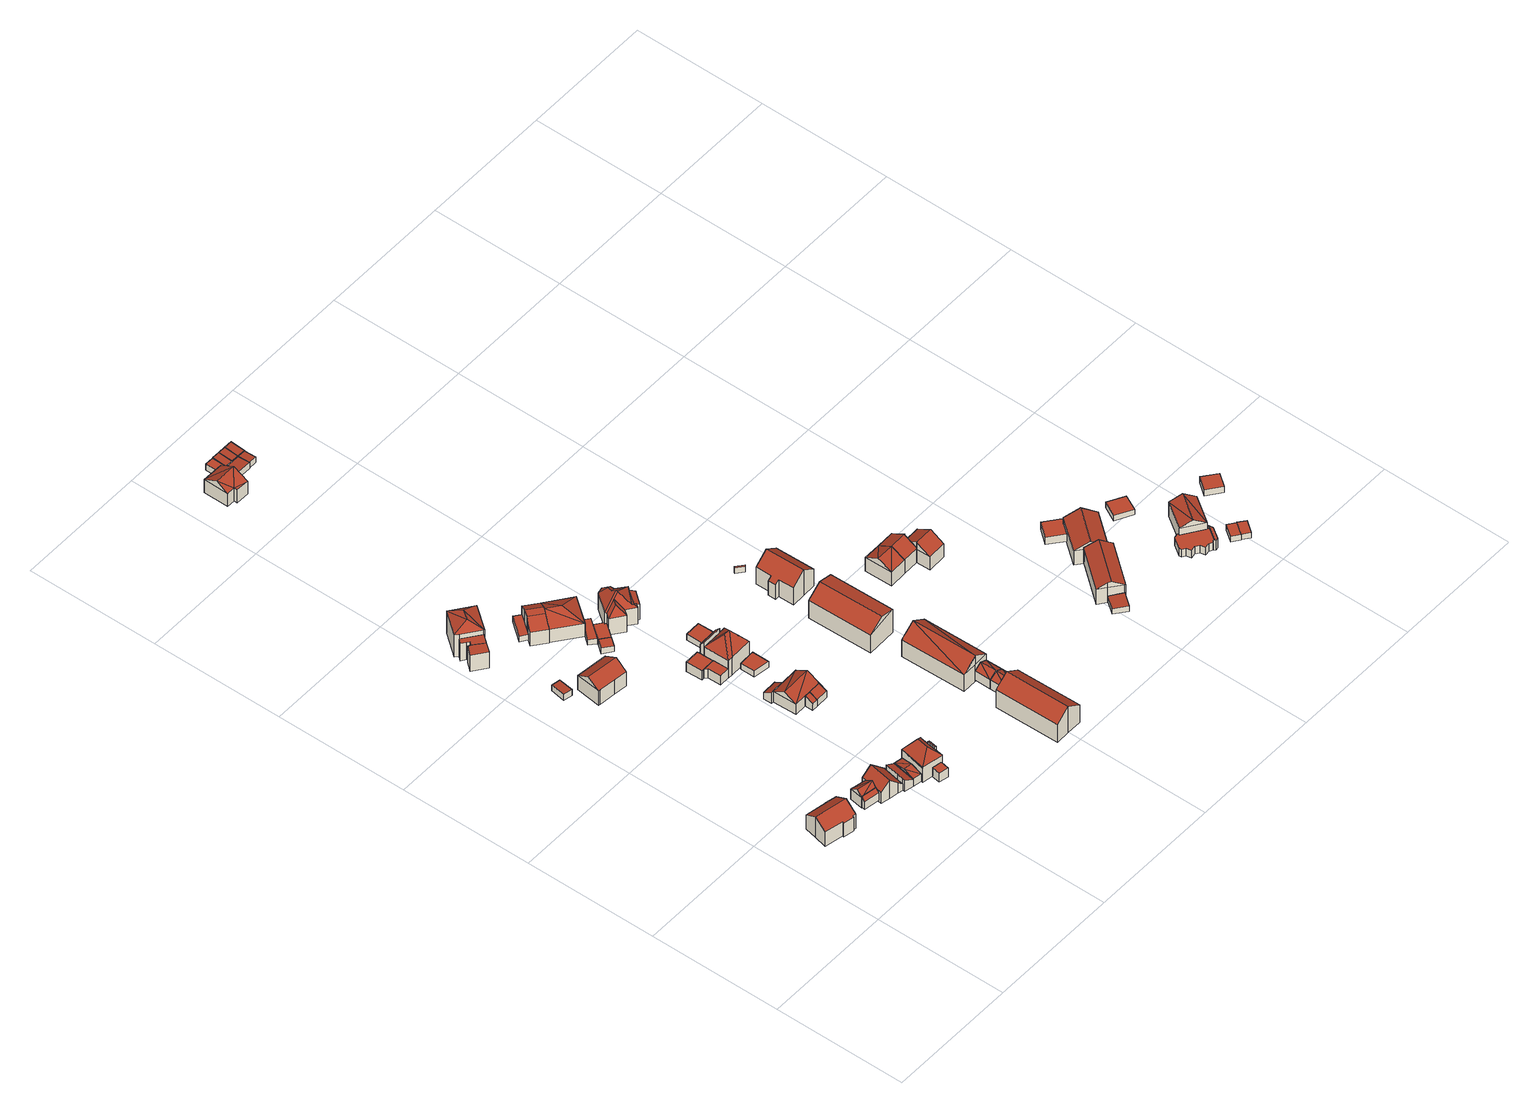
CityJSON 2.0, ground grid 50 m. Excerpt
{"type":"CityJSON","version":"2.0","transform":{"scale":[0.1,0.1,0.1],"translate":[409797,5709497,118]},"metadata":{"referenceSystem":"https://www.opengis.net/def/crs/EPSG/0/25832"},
"CityObjects":{
"building1":{"type":"Building","attributes":{"Gemeindeschluessel":"05978036","Geometrietyp2DReferenz":"3000","function":"31001_1000","roofType":"3100","measuredHeight":9.45},"geometry":[{"type":"MultiSurface","lod":"2","boundaries":[[[0,1,2,3]],[[1,4,5,2]],[[4,6,7,5]],[[6,8,9,7]],[[8,10,11,9]],[[10,12,13,11]],[[12,14,15,13]],[[14,16,17,15]],[[16,18,19,17]],[[18,20,21,19]],[[20,22,23,21]],[[22,0,3,23]],[[18,16,14,12,10,8]],[[8,6,4,1,0,22,20,18]],[[3,2,5,7,9,11,13,15,17,19,21,23]]],"semantics":{"surfaces":[{"type":"WallSurface"},{"type":"RoofSurface"},{"type":"GroundSurface"}],"values":[0,0,0,0,0,0,0,0,0,0,0,0,1,1,2]}}]},
"building2":{"type":"Building","attributes":{"Gemeindeschluessel":"05978036","Geometrietyp2DReferenz":"3000","function":"51009_1610","roofType":"2100","measuredHeight":4.77},"geometry":[{"type":"MultiSurface","lod":"2","boundaries":[[[24,25,26,27]],[[25,28,29,26]],[[28,30,31,29]],[[30,24,27,31]],[[30,28,25,24]],[[27,26,29,31]]],"semantics":{"surfaces":[{"type":"WallSurface"},{"type":"RoofSurface"},{"type":"GroundSurface"}],"values":[0,0,0,0,1,2]}}]},
"building3":{"type":"Building","attributes":{"Gemeindeschluessel":"05978036","Geometrietyp2DReferenz":"3000","function":"31001_1000"},"children":["building3-1","building3-2"]},
"building3-1":{"type":"BuildingPart","attributes":{"roofType":"3100","measuredHeight":8.08},"parents":["building3"],"geometry":[{"type":"MultiSurface","lod":"2","boundaries":[[[32,33,34,35]],[[33,36,37,34]],[[36,38,39,37]],[[38,40,41,39]],[[40,42,43,41]],[[42,44,45,43]],[[44,46,45]],[[47,48,49]],[[47,50,51,48]],[[50,52,53,51]],[[52,54,55,53]],[[54,56,57,55]],[[56,32,35,57]],[[52,50,47,58,59,44,42,40,38]],[[38,36,33,32,56,54,52]],[[35,34,37,39,41,43,45,48,51,53,55,57]],[[47,49,58]],[[59,46,44]],[[49,48,45,46]],[[49,46,59,58]]],"semantics":{"surfaces":[{"type":"WallSurface"},{"type":"RoofSurface"},{"type":"GroundSurface"},{"type":"ClosureSurface"}],"values":[0,0,0,0,0,0,0,0,0,0,0,0,0,1,1,2,0,0,3,3]}}]},
"building3-2":{"type":"BuildingPart","attributes":{"roofType":"3100","measuredHeight":7.06},"parents":["building3"],"geometry":[{"type":"MultiSurface","lod":"2","boundaries":[[[46,60,61,45]],[[60,62,63,61]],[[62,49,48,63]],[[62,60,64]],[[60,65,64]],[[65,60,46,59]],[[62,65,58,49]],[[65,62,64]],[[45,61,63,48]],[[45,48,49,46]],[[65,59,58]],[[58,59,46,49]]],"semantics":{"surfaces":[{"type":"WallSurface"},{"type":"RoofSurface"},{"type":"GroundSurface"},{"type":"ClosureSurface"}],"values":[0,0,0,0,1,1,1,1,2,3,0,3]}}]},
"building4":{"type":"Building","attributes":{"Gemeindeschluessel":"05978036","Geometrietyp2DReferenz":"3000","function":"31001_2460","roofType":"2100","measuredHeight":2.76},"geometry":[{"type":"MultiSurface","lod":"2","boundaries":[[[66,67,68,69]],[[67,70,71,68]],[[70,72,73,71]],[[72,66,69,73]],[[72,70,67,66]],[[69,68,71,73]]],"semantics":{"surfaces":[{"type":"WallSurface"},{"type":"RoofSurface"},{"type":"GroundSurface"}],"values":[0,0,0,0,1,2]}}]},
"building5":{"type":"Building","attributes":{"Gemeindeschluessel":"05978036","Geometrietyp2DReferenz":"3000","function":"31001_2460","roofType":"2100","measuredHeight":4.83},"geometry":[{"type":"MultiSurface","lod":"2","boundaries":[[[74,75,76,77]],[[75,78,79,76]],[[78,80,81,79]],[[80,82,83,81]],[[82,84,85,83]],[[84,74,77,85]],[[84,82,80,78,75,74]],[[77,76,79,81,83,85]]],"semantics":{"surfaces":[{"type":"WallSurface"},{"type":"RoofSurface"},{"type":"GroundSurface"}],"values":[0,0,0,0,0,0,1,2]}}]},
"building6":{"type":"Building","attributes":{"Gemeindeschluessel":"05978036","Geometrietyp2DReferenz":"3000","function":"31001_2460","roofType":"3100","measuredHeight":4.26},"geometry":[{"type":"MultiSurface","lod":"2","boundaries":[[[86,87,88,89]],[[87,90,91,88]],[[90,92,93,91]],[[92,86,89,93]],[[90,87,94]],[[86,92,95]],[[86,94,87]],[[94,86,95]],[[95,90,94]],[[90,95,92]],[[89,88,91,93]]],"semantics":{"surfaces":[{"type":"WallSurface"},{"type":"RoofSurface"},{"type":"GroundSurface"}],"values":[0,0,0,0,0,0,1,1,1,1,2]}}]},
"building7":{"type":"Building","attributes":{"Gemeindeschluessel":"05978036","Geometrietyp2DReferenz":"3000","function":"31001_1000","roofType":"3100","measuredHeight":9.19},"geometry":[{"type":"MultiSurface","lod":"2","boundaries":[[[96,97,98,99]],[[97,100,101,98]],[[100,102,103,101]],[[102,104,105,103]],[[104,106,107,105]],[[106,96,99,107]],[[96,106,108,109]],[[104,102,100,97,109,108]],[[108,106,104]],[[96,109,97]],[[99,98,101,103,105,107]]],"semantics":{"surfaces":[{"type":"WallSurface"},{"type":"RoofSurface"},{"type":"GroundSurface"}],"values":[0,0,0,0,0,0,1,1,0,0,2]}}]},
"building8":{"type":"Building","attributes":{"Gemeindeschluessel":"05978036","Geometrietyp2DReferenz":"3000","function":"31001_1000"},"children":["building8-1","building8-2","building8-3"]},
"building8-1":{"type":"BuildingPart","attributes":{"roofType":"2100","measuredHeight":7.55},"parents":["building8"],"geometry":[{"type":"MultiSurface","lod":"2","boundaries":[[[110,111,112,113]],[[111,114,115,112]],[[114,116,117,115]],[[116,118,119,117]],[[116,114,111,110,118]],[[113,112,115,117,119]],[[110,113,119,118]]],"semantics":{"surfaces":[{"type":"WallSurface"},{"type":"RoofSurface"},{"type":"GroundSurface"},{"type":"ClosureSurface"}],"values":[0,0,0,0,1,2,3]}}]},
"building8-2":{"type":"BuildingPart","attributes":{"roofType":"2100","measuredHeight":7.87},"parents":["building8"],"geometry":[{"type":"MultiSurface","lod":"2","boundaries":[[[120,119,118]],[[120,121,122,119]],[[121,123,124,122]],[[123,125,126,124]],[[125,127,128,126]],[[129,130,131,132]],[[130,133,110,113,131]],[[130,129,127,125,123,121,120,133]],[[113,119,122,124,126,128,132,131]],[[118,110,133,120]],[[118,119,113,110]],[[132,128,127,129]]],"semantics":{"surfaces":[{"type":"WallSurface"},{"type":"RoofSurface"},{"type":"GroundSurface"},{"type":"ClosureSurface"}],"values":[0,0,0,0,0,0,0,1,2,0,3,3]}}]},
"building8-3":{"type":"BuildingPart","attributes":{"roofType":"3200","measuredHeight":12.64},"parents":["building8"],"geometry":[{"type":"MultiSurface","lod":"2","boundaries":[[[134,135,136,137]],[[135,138,139,136]],[[138,140,129,132,139]],[[141,142,143,128,127]],[[142,134,137,143]],[[135,134,144]],[[142,141,140,138,145]],[[134,145,144]],[[145,134,142]],[[144,138,135]],[[138,144,145]],[[137,136,139,132,128,143]],[[127,129,140,141]],[[127,128,132,129]]],"semantics":{"surfaces":[{"type":"WallSurface"},{"type":"RoofSurface"},{"type":"GroundSurface"},{"type":"ClosureSurface"}],"values":[0,0,0,0,0,1,1,1,1,1,1,2,0,3]}}]},
"building9":{"type":"Building","attributes":{"Gemeindeschluessel":"05978036","Geometrietyp2DReferenz":"3000","function":"31001_1000"},"children":["building9-1","building9-2","building9-3"]},
"building9-1":{"type":"BuildingPart","attributes":{"roofType":"5000","measuredHeight":11.03},"parents":["building9"],"geometry":[{"type":"MultiSurface","lod":"2","boundaries":[[[146,147,148,149]],[[150,146,151]],[[152,153,154,155,156]],[[154,151,146,155]],[[147,150,151,154,153]],[[147,146,150]],[[152,157,158,147,153]],[[159,160,161,162,149,148,163,164]],[[162,161,165,166,160,159,152,156,155]],[[161,160,166,165]],[[149,162,155,146]],[[146,155,156]],[[159,164,157,152]],[[163,148,147,158]],[[164,163,158,157]]],"semantics":{"surfaces":[{"type":"WallSurface"},{"type":"RoofSurface"},{"type":"GroundSurface"},{"type":"ClosureSurface"}],"values":[0,1,1,1,1,0,0,2,0,3,0,3,0,0,3]}}]},
"building9-2":{"type":"BuildingPart","attributes":{"roofType":"1000","measuredHeight":7.86},"parents":["building9"],"geometry":[{"type":"MultiSurface","lod":"2","boundaries":[[[167,168,157,164,169]],[[170,171,172,163,158]],[[171,167,169,172]],[[171,170,168,167]],[[169,164,163,172]],[[158,157,168,170]],[[163,164,157,158]]],"semantics":{"surfaces":[{"type":"WallSurface"},{"type":"RoofSurface"},{"type":"GroundSurface"},{"type":"ClosureSurface"}],"values":[0,0,0,1,2,0,3]}}]},
"building9-3":{"type":"BuildingPart","attributes":{"roofType":"1000","measuredHeight":4.07},"parents":["building9"],"geometry":[{"type":"MultiSurface","lod":"2","boundaries":[[[173,165,161,174]],[[166,175,176,160]],[[175,173,174,176]],[[175,166,165,173]],[[174,161,160,176]],[[160,161,165,166]]],"semantics":{"surfaces":[{"type":"WallSurface"},{"type":"RoofSurface"},{"type":"GroundSurface"},{"type":"ClosureSurface"}],"values":[0,0,0,1,2,3]}}]},
"building10":{"type":"Building","attributes":{"Gemeindeschluessel":"05978036","Geometrietyp2DReferenz":"3000","function":"31001_2460","roofType":"1000","measuredHeight":2.46},"geometry":[{"type":"MultiSurface","lod":"2","boundaries":[[[177,178,179,180]],[[178,181,182,179]],[[181,183,184,182]],[[183,177,180,184]],[[183,181,178,177]],[[180,179,182,184]]],"semantics":{"surfaces":[{"type":"WallSurface"},{"type":"RoofSurface"},{"type":"GroundSurface"}],"values":[0,0,0,0,1,2]}}]},
"building11":{"type":"Building","attributes":{"Gemeindeschluessel":"05978036","Geometrietyp2DReferenz":"3000","function":"31001_2460","roofType":"2100","measuredHeight":4.76},"geometry":[{"type":"MultiSurface","lod":"2","boundaries":[[[185,186,187,188]],[[186,189,190,187]],[[189,191,192,190]],[[191,193,194,192]],[[193,195,196,194]],[[195,185,188,196]],[[195,193,191,189,186,185]],[[188,187,190,192,194,196]]],"semantics":{"surfaces":[{"type":"WallSurface"},{"type":"RoofSurface"},{"type":"GroundSurface"}],"values":[0,0,0,0,0,0,1,2]}}]},
"building12":{"type":"Building","attributes":{"Gemeindeschluessel":"05978036","Geometrietyp2DReferenz":"3000","function":"51009_1610","roofType":"2100","measuredHeight":4.64},"geometry":[{"type":"MultiSurface","lod":"2","boundaries":[[[197,198,199,200]],[[198,201,202,199]],[[201,203,204,202]],[[203,197,200,204]],[[203,201,198,197]],[[200,199,202,204]]],"semantics":{"surfaces":[{"type":"WallSurface"},{"type":"RoofSurface"},{"type":"GroundSurface"}],"values":[0,0,0,0,1,2]}}]},
"building13":{"type":"Building","attributes":{"Gemeindeschluessel":"05978036","Geometrietyp2DReferenz":"3000","function":"31001_1000","roofType":"9999","measuredHeight":8.56},"geometry":[{"type":"MultiSurface","lod":"2","boundaries":[[[205,206,207,208]],[[206,209,210,207]],[[209,211,212,210]],[[211,213,214,212]],[[213,215,216,214]],[[215,217,218,216]],[[217,219,220,218]],[[219,221,222,220]],[[221,223,224,222]],[[223,205,208,224]],[[211,209,206,205,223]],[[221,219,217,215,213]],[[223,221,213,211]],[[208,207,210,212,214,216,218,220,222,224]]],"semantics":{"surfaces":[{"type":"WallSurface"},{"type":"RoofSurface"},{"type":"GroundSurface"}],"values":[0,0,0,0,0,0,0,0,0,0,1,1,1,2]}}]},
"building14":{"type":"Building","attributes":{"Gemeindeschluessel":"05978036","Geometrietyp2DReferenz":"3000","function":"31001_9998","roofType":"1000","measuredHeight":2.5},"geometry":[{"type":"MultiSurface","lod":"2","boundaries":[[[225,226,227,228]],[[226,229,230,227]],[[229,231,232,230]],[[231,225,228,232]],[[231,229,226,225]],[[228,227,230,232]]],"semantics":{"surfaces":[{"type":"WallSurface"},{"type":"RoofSurface"},{"type":"GroundSurface"}],"values":[0,0,0,0,1,2]}}]},
"building15":{"type":"Building","attributes":{"Gemeindeschluessel":"05978036","Geometrietyp2DReferenz":"3000","function":"31001_1000"},"children":["building15-1","building15-2"]},
"building15-1":{"type":"BuildingPart","attributes":{"roofType":"2100","measuredHeight":4.62},"parents":["building15"],"geometry":[{"type":"MultiSurface","lod":"2","boundaries":[[[233,234,235,236]],[[234,203,204,235]],[[203,201,202,204]],[[201,203,234,233]],[[236,235,204,202]],[[236,202,201,233]]],"semantics":{"surfaces":[{"type":"WallSurface"},{"type":"RoofSurface"},{"type":"GroundSurface"},{"type":"ClosureSurface"}],"values":[0,0,0,1,2,3]}}]},
"building15-2":{"type":"BuildingPart","attributes":{"roofType":"3100","measuredHeight":7.28},"parents":["building15"],"geometry":[{"type":"MultiSurface","lod":"2","boundaries":[[[237,238,239,194]],[[238,233,236,239]],[[198,199,202,201]],[[198,240,241,199]],[[240,242,188,241]],[[242,243,196,188]],[[243,237,194,196]],[[244,245,238]],[[238,237,243,246,244]],[[245,240,198,201,233]],[[245,244,240]],[[242,246,243]],[[240,244,246,242]],[[238,245,233]],[[194,239,236,202,199,241,188,196]],[[201,202,236,233]]],"semantics":{"surfaces":[{"type":"WallSurface"},{"type":"RoofSurface"},{"type":"GroundSurface"},{"type":"ClosureSurface"}],"values":[0,0,0,0,0,0,0,1,1,1,1,0,0,0,2,3]}}]},
"building16":{"type":"Building","attributes":{"Gemeindeschluessel":"05978036","Geometrietyp2DReferenz":"3000","function":"31001_2460","roofType":"1000","measuredHeight":2.37},"geometry":[{"type":"MultiSurface","lod":"2","boundaries":[[[247,248,249,250]],[[248,251,252,249]],[[251,253,254,252]],[[253,255,256,254]],[[255,247,250,256]],[[255,253,251,248,247]],[[250,249,252,254,256]]],"semantics":{"surfaces":[{"type":"WallSurface"},{"type":"RoofSurface"},{"type":"GroundSurface"}],"values":[0,0,0,0,0,1,2]}}]},
"building17":{"type":"Building","attributes":{"Gemeindeschluessel":"05978036","Geometrietyp2DReferenz":"3000","function":"31001_1000","roofType":"5000","measuredHeight":9.38},"geometry":[{"type":"MultiSurface","lod":"2","boundaries":[[[215,209,257,258]],[[209,259,260,257]],[[259,261,262,260]],[[261,263,264,262]],[[263,215,258,264]],[[259,263,261]],[[263,259,265]],[[209,265,259]],[[265,209,266]],[[266,263,265]],[[263,266,215]],[[209,215,266]],[[258,257,260,262,264]]],"semantics":{"surfaces":[{"type":"WallSurface"},{"type":"RoofSurface"},{"type":"GroundSurface"}],"values":[0,0,0,0,0,1,1,1,1,1,1,0,2]}}]},
"building18":{"type":"Building","attributes":{"Gemeindeschluessel":"05978036","Geometrietyp2DReferenz":"3000","function":"31001_2460","roofType":"1000","measuredHeight":2.46},"geometry":[{"type":"MultiSurface","lod":"2","boundaries":[[[267,268,269,270]],[[268,271,272,269]],[[271,273,274,272]],[[273,275,276,274]],[[275,277,278,276]],[[277,279,280,278]],[[279,267,270,280]],[[279,277,275,273,271,268,267]],[[270,269,272,274,276,278,280]]],"semantics":{"surfaces":[{"type":"WallSurface"},{"type":"RoofSurface"},{"type":"GroundSurface"}],"values":[0,0,0,0,0,0,0,1,2]}}]},
"building19":{"type":"Building","attributes":{"Gemeindeschluessel":"05978036","Geometrietyp2DReferenz":"3000","function":"31001_1000"},"children":["building19-1","building19-2","building19-3","building19-4"]},
"building19-1":{"type":"BuildingPart","attributes":{"roofType":"1000","measuredHeight":4.12},"parents":["building19"],"geometry":[{"type":"MultiSurface","lod":"2","boundaries":[[[281,282,283,284]],[[282,285,286,283]],[[287,281,284,288]],[[287,289,285,282,281]],[[284,283,286,290,288]],[[290,286,285,289]],[[288,290,289,287]]],"semantics":{"surfaces":[{"type":"WallSurface"},{"type":"RoofSurface"},{"type":"GroundSurface"},{"type":"ClosureSurface"}],"values":[0,0,0,1,2,3,3]}}]},
"building19-2":{"type":"BuildingPart","attributes":{"roofType":"2100","measuredHeight":9.72},"parents":["building19"],"geometry":[{"type":"MultiSurface","lod":"2","boundaries":[[[291,292,293,294,295]],[[296,297,298,299,300]],[[297,291,295,298]],[[297,296,301,292,291]],[[295,294,302,303,299,298]],[[304,305,293,292,301]],[[304,306,303,302,305]],[[302,294,293,305]],[[296,300,306,304,301]],[[300,299,303,306]]],"semantics":{"surfaces":[{"type":"WallSurface"},{"type":"RoofSurface"},{"type":"GroundSurface"},{"type":"ClosureSurface"}],"values":[0,0,0,1,2,0,3,3,0,3]}}]},
"building19-3":{"type":"BuildingPart","attributes":{"roofType":"3200","measuredHeight":12.96},"parents":["building19"],"geometry":[{"type":"MultiSurface","lod":"2","boundaries":[[[307,308,309,310]],[[308,311,312,309]],[[311,313,314,312]],[[313,315,316,314]],[[315,317,318,316]],[[317,319,320,318]],[[319,321,287,288,320]],[[293,322,323,294]],[[322,307,310,323]],[[304,321,324]],[[315,313,311,308,307,322,325]],[[321,319,317,325,324]],[[317,315,325]],[[305,304,324,325]],[[322,293,305,325]],[[310,309,312,314,316,318,320,288,290,303,302,294,323]],[[306,289,287,321,304]],[[290,288,287,289]],[[290,289,306,303]],[[305,302,303,306,304]],[[302,305,293,294]]],"semantics":{"surfaces":[{"type":"WallSurface"},{"type":"RoofSurface"},{"type":"GroundSurface"},{"type":"ClosureSurface"}],"values":[0,0,0,0,0,0,0,0,0,1,1,1,1,1,1,2,0,3,3,3,3]}}]},
"building19-4":{"type":"BuildingPart","attributes":{"roofType":"1000","measuredHeight":4.13},"parents":["building19"],"geometry":[{"type":"MultiSurface","lod":"2","boundaries":[[[326,327,328,329]],[[327,330,331,328]],[[330,300,299,331]],[[326,329,286,285]],[[285,289,306,300,330,327,326]],[[329,328,331,299,303,290,286]],[[303,299,300,306]],[[290,303,306,289]],[[285,286,290,289]]],"semantics":{"surfaces":[{"type":"WallSurface"},{"type":"RoofSurface"},{"type":"GroundSurface"},{"type":"ClosureSurface"}],"values":[0,0,0,0,1,2,3,3,3]}}]},
"building20":{"type":"Building","attributes":{"Gemeindeschluessel":"05978036","Geometrietyp2DReferenz":"3000","function":"31001_2460","roofType":"1000","measuredHeight":2.62},"geometry":[{"type":"MultiSurface","lod":"2","boundaries":[[[332,333,334,335]],[[333,336,337,334]],[[336,338,339,337]],[[338,332,335,339]],[[338,336,333,332]],[[335,334,337,339]]],"semantics":{"surfaces":[{"type":"WallSurface"},{"type":"RoofSurface"},{"type":"GroundSurface"}],"values":[0,0,0,0,1,2]}}]},
"building21":{"type":"Building","attributes":{"Gemeindeschluessel":"05978036","Geometrietyp2DReferenz":"3000","function":"31001_1000"},"children":["building21-1","building21-2"]},
"building21-1":{"type":"BuildingPart","attributes":{"roofType":"5000","measuredHeight":11.4},"parents":["building21"],"geometry":[{"type":"MultiSurface","lod":"2","boundaries":[[[340,341,342,343]],[[341,344,345,342]],[[344,346,347,345]],[[346,348,349,347]],[[348,350,351,349]],[[350,352,353,351]],[[352,354,355,353]],[[354,356,357,355]],[[356,358,359,357]],[[358,360,361,359]],[[360,362,363,361]],[[362,364,365,363]],[[366,340,343,367,368]],[[369,370,366,371,372]],[[364,369,372]],[[362,369,364]],[[362,373,369]],[[373,362,374]],[[375,376,374,362,360]],[[377,375,360,358]],[[378,377,358,356]],[[378,356,354]],[[352,350,376,375,377,378,354]],[[373,374,376,350,348]],[[379,380,373,348,346]],[[379,346,344]],[[380,379,344,341]],[[370,369,373,380,341,340]],[[370,340,366]],[[343,342,345,347,349,351,353,355,357,359,361,363,365,381,367]],[[381,365,364,372]],[[368,371,366]],[[367,381,372,371,368]]],"semantics":{"surfaces":[{"type":"WallSurface"},{"type":"RoofSurface"},{"type":"GroundSurface"},{"type":"ClosureSurface"}],"values":[0,0,0,0,0,0,0,0,0,0,0,0,0,1,1,1,1,1,1,1,1,1,1,1,1,1,1,1,1,2,3,0,3]}}]},
"building21-2":{"type":"BuildingPart","attributes":{"roofType":"2100","measuredHeight":7.57},"parents":["building21"],"geometry":[{"type":"MultiSurface","lod":"2","boundaries":[[[382,383,384,365,364]],[[383,385,386,384]],[[385,368,367,386]],[[368,385,383,382,387,371]],[[381,365,384,386,367]],[[364,372,387,382]],[[364,365,381,372]],[[372,371,387]],[[381,367,368,371,372]]],"semantics":{"surfaces":[{"type":"WallSurface"},{"type":"RoofSurface"},{"type":"GroundSurface"},{"type":"ClosureSurface"}],"values":[0,0,0,1,2,0,3,0,3]}}]},
"building22":{"type":"Building","attributes":{"Gemeindeschluessel":"05978036","Geometrietyp2DReferenz":"3000","function":"31001_2460","roofType":"1000","measuredHeight":2.55},"geometry":[{"type":"MultiSurface","lod":"2","boundaries":[[[388,389,390,391]],[[389,392,393,390]],[[392,394,395,393]],[[394,388,391,395]],[[394,392,389,388]],[[391,390,393,395]]],"semantics":{"surfaces":[{"type":"WallSurface"},{"type":"RoofSurface"},{"type":"GroundSurface"}],"values":[0,0,0,0,1,2]}}]},
"building23":{"type":"Building","attributes":{"Gemeindeschluessel":"05978036","Geometrietyp2DReferenz":"3000","function":"31001_1000","roofType":"5000","measuredHeight":8.71},"geometry":[{"type":"MultiSurface","lod":"2","boundaries":[[[396,397,398,399]],[[397,400,401,398]],[[400,402,403,401]],[[402,404,405,403]],[[404,406,407,405]],[[406,396,399,407]],[[397,408,400]],[[408,397,409]],[[408,406,402]],[[409,406,408]],[[406,409,396]],[[402,406,404]],[[397,396,409]],[[402,400,408]],[[399,398,401,403,405,407]]],"semantics":{"surfaces":[{"type":"WallSurface"},{"type":"RoofSurface"},{"type":"GroundSurface"}],"values":[0,0,0,0,0,0,1,1,1,1,1,1,0,0,2]}}]},
"building24":{"type":"Building","attributes":{"Gemeindeschluessel":"05978036","Geometrietyp2DReferenz":"3000","function":"31001_1000","roofType":"5000","measuredHeight":11.95},"geometry":[{"type":"MultiSurface","lod":"2","boundaries":[[[410,411,412,413]],[[411,414,415,412]],[[414,416,417,415]],[[416,418,419,417]],[[418,410,413,419]],[[414,411,410,420]],[[414,420,418,416]],[[410,418,420]],[[413,412,415,417,419]]],"semantics":{"surfaces":[{"type":"WallSurface"},{"type":"RoofSurface"},{"type":"GroundSurface"}],"values":[0,0,0,0,0,1,1,0,2]}}]},
"building25":{"type":"Building","attributes":{"Gemeindeschluessel":"05978036","Geometrietyp2DReferenz":"3000","function":"31001_2460","roofType":"1000","measuredHeight":2.67},"geometry":[{"type":"MultiSurface","lod":"2","boundaries":[[[421,422,423,424]],[[422,425,426,423]],[[425,427,428,426]],[[427,429,430,428]],[[429,431,432,430]],[[431,433,434,432]],[[433,435,436,434]],[[435,437,438,436]],[[437,439,440,438]],[[439,421,424,440]],[[439,437,435,433,431,429,427,425,422,421]],[[424,423,426,428,430,432,434,436,438,440]]],"semantics":{"surfaces":[{"type":"WallSurface"},{"type":"RoofSurface"},{"type":"GroundSurface"}],"values":[0,0,0,0,0,0,0,0,0,0,1,2]}}]},
"building26":{"type":"Building","attributes":{"Gemeindeschluessel":"05978036","Geometrietyp2DReferenz":"3000","function":"31001_2460","roofType":"3100","measuredHeight":5.91},"geometry":[{"type":"MultiSurface","lod":"2","boundaries":[[[441,442,413,443]],[[442,444,445,413]],[[444,446,447,445]],[[446,441,443,447]],[[444,442,448]],[[441,446,449]],[[441,448,442]],[[448,441,449]],[[449,444,448]],[[444,449,446]],[[443,413,445,447]]],"semantics":{"surfaces":[{"type":"WallSurface"},{"type":"RoofSurface"},{"type":"GroundSurface"}],"values":[0,0,0,0,0,0,1,1,1,1,2]}}]},
"building27":{"type":"Building","attributes":{"Gemeindeschluessel":"05978036","Geometrietyp2DReferenz":"3000","function":"31001_2460","roofType":"3100","measuredHeight":5.75},"geometry":[{"type":"MultiSurface","lod":"2","boundaries":[[[450,441,451,452]],[[441,446,453,451]],[[446,454,455,453]],[[454,450,452,455]],[[446,441,449]],[[450,454,456]],[[450,449,441]],[[449,450,456]],[[456,446,449]],[[446,456,454]],[[452,451,453,455]]],"semantics":{"surfaces":[{"type":"WallSurface"},{"type":"RoofSurface"},{"type":"GroundSurface"}],"values":[0,0,0,0,0,0,1,1,1,1,2]}}]},
"building28":{"type":"Building","attributes":{"Gemeindeschluessel":"05978036","Geometrietyp2DReferenz":"3000","function":"31001_2460","roofType":"2100","measuredHeight":2.84},"geometry":[{"type":"MultiSurface","lod":"2","boundaries":[[[457,458,434,436]],[[458,459,460,434]],[[459,461,462,460]],[[461,463,438,462]],[[463,457,436,438]],[[463,461,459,458,457]],[[436,434,460,462,438]]],"semantics":{"surfaces":[{"type":"WallSurface"},{"type":"RoofSurface"},{"type":"GroundSurface"}],"values":[0,0,0,0,0,1,2]}}]},
"building29":{"type":"Building","attributes":{"Gemeindeschluessel":"05978036","Geometrietyp2DReferenz":"3000","function":"51009_1610","roofType":"2100","measuredHeight":2.64},"geometry":[{"type":"MultiSurface","lod":"2","boundaries":[[[464,439,465,466]],[[439,467,468,465]],[[467,469,470,468]],[[469,471,472,470]],[[471,473,474,472]],[[473,464,466,474]],[[473,471,469,467,439,464]],[[466,465,468,470,472,474]]],"semantics":{"surfaces":[{"type":"WallSurface"},{"type":"RoofSurface"},{"type":"GroundSurface"}],"values":[0,0,0,0,0,0,1,2]}}]},
"building30":{"type":"Building","attributes":{"Gemeindeschluessel":"05978036","Geometrietyp2DReferenz":"3000","function":"31001_1000","roofType":"3100","measuredHeight":11.46},"geometry":[{"type":"MultiSurface","lod":"2","boundaries":[[[475,476,477,478]],[[476,479,480,477]],[[479,481,482,480]],[[481,483,484,482]],[[483,475,478,484]],[[485,483,486,487]],[[483,485,475]],[[476,487,479]],[[487,476,485]],[[481,486,483]],[[479,487,486,481]],[[475,485,476]],[[478,477,480,482,484]]],"semantics":{"surfaces":[{"type":"WallSurface"},{"type":"RoofSurface"},{"type":"GroundSurface"}],"values":[0,0,0,0,0,1,1,1,1,0,0,0,2]}}]},
"building31":{"type":"Building","attributes":{"Gemeindeschluessel":"05978036","Geometrietyp2DReferenz":"3000","function":"31001_2460","roofType":"2100","measuredHeight":2.84},"geometry":[{"type":"MultiSurface","lod":"2","boundaries":[[[488,489,490,491]],[[489,461,462,490]],[[461,459,460,462]],[[459,488,491,460]],[[459,461,489,488]],[[491,490,462,460]]],"semantics":{"surfaces":[{"type":"WallSurface"},{"type":"RoofSurface"},{"type":"GroundSurface"}],"values":[0,0,0,0,1,2]}}]},
"building32":{"type":"Building","attributes":{"Gemeindeschluessel":"05978036","Geometrietyp2DReferenz":"3000","function":"31001_1310","roofType":"2100","measuredHeight":2.55},"geometry":[{"type":"MultiSurface","lod":"2","boundaries":[[[492,493,494,495]],[[493,473,496,494]],[[473,497,498,496]],[[497,492,495,498]],[[497,473,493,492]],[[495,494,496,498]]],"semantics":{"surfaces":[{"type":"WallSurface"},{"type":"RoofSurface"},{"type":"GroundSurface"}],"values":[0,0,0,0,1,2]}}]},
"building33":{"type":"Building","attributes":{"Gemeindeschluessel":"05978036","Geometrietyp2DReferenz":"3000","function":"31001_2460","roofType":"2100","measuredHeight":2.76},"geometry":[{"type":"MultiSurface","lod":"2","boundaries":[[[489,488,499,472]],[[488,500,501,499]],[[500,502,503,501]],[[502,489,472,503]],[[502,500,488,489]],[[472,499,501,503]]],"semantics":{"surfaces":[{"type":"WallSurface"},{"type":"RoofSurface"},{"type":"GroundSurface"}],"values":[0,0,0,0,1,2]}}]},
"building34":{"type":"Building","attributes":{"Gemeindeschluessel":"05978036","Geometrietyp2DReferenz":"3000","function":"31001_1000","roofType":"3100","measuredHeight":11.78},"geometry":[{"type":"MultiSurface","lod":"2","boundaries":[[[504,505,506,507]],[[505,508,509,506]],[[508,510,511,509]],[[510,504,507,511]],[[508,505,512]],[[504,510,513]],[[505,504,513,512]],[[510,508,512,513]],[[507,506,509,511]]],"semantics":{"surfaces":[{"type":"WallSurface"},{"type":"RoofSurface"},{"type":"GroundSurface"}],"values":[0,0,0,0,0,0,1,1,2]}}]},
"building35":{"type":"Building","attributes":{"Gemeindeschluessel":"05978036","Geometrietyp2DReferenz":"3000","function":"31001_1000","roofType":"3100","measuredHeight":11.4},"geometry":[{"type":"MultiSurface","lod":"2","boundaries":[[[514,515,516,517]],[[515,518,519,516]],[[518,520,521,519]],[[520,522,523,521]],[[522,524,525,523]],[[524,526,527,525]],[[526,528,529,527]],[[528,530,531,529]],[[530,532,533,531]],[[532,514,517,533]],[[528,526,524,522,520,518,515,514]],[[514,532,530,528]],[[517,516,519,521,523,525,527,529,531,533]]],"semantics":{"surfaces":[{"type":"WallSurface"},{"type":"RoofSurface"},{"type":"GroundSurface"}],"values":[0,0,0,0,0,0,0,0,0,0,1,1,2]}}]},
"building36":{"type":"Building","attributes":{"Gemeindeschluessel":"05978036","Geometrietyp2DReferenz":"3000","function":"31001_2500","roofType":"1000","measuredHeight":2.52},"geometry":[{"type":"MultiSurface","lod":"2","boundaries":[[[534,535,536,537]],[[535,538,539,536]],[[538,540,541,539]],[[540,534,537,541]],[[540,538,535,534]],[[537,536,539,541]]],"semantics":{"surfaces":[{"type":"WallSurface"},{"type":"RoofSurface"},{"type":"GroundSurface"}],"values":[0,0,0,0,1,2]}}]},
"building37":{"type":"Building","attributes":{"Gemeindeschluessel":"05978036","Geometrietyp2DReferenz":"3000","function":"31001_1000","roofType":"3100","measuredHeight":8.98},"geometry":[{"type":"MultiSurface","lod":"2","boundaries":[[[542,543,544,545]],[[543,546,547,544]],[[546,548,549,547]],[[548,542,545,549]],[[546,543,550]],[[542,548,551]],[[551,543,542]],[[543,551,550]],[[548,550,551]],[[550,548,546]],[[545,544,547,549]]],"semantics":{"surfaces":[{"type":"WallSurface"},{"type":"RoofSurface"},{"type":"GroundSurface"}],"values":[0,0,0,0,0,0,1,1,1,1,2]}}]},
"building38":{"type":"Building","attributes":{"Gemeindeschluessel":"05978036","Geometrietyp2DReferenz":"3000","function":"31001_1000","roofType":"3100","measuredHeight":8.96},"geometry":[{"type":"MultiSurface","lod":"2","boundaries":[[[542,551,552,545]],[[551,548,549,552]],[[548,553,554,549]],[[553,555,556,554]],[[555,557,558,556]],[[557,559,558]],[[559,560,561,558]],[[560,562,563,561]],[[562,542,545,563]],[[559,557,555,553,548,551]],[[551,542,562,560,559]],[[545,552,549,554,556,558,561,563]]],"semantics":{"surfaces":[{"type":"WallSurface"},{"type":"RoofSurface"},{"type":"GroundSurface"}],"values":[0,0,0,0,0,0,0,0,0,1,1,2]}}]},
"building39":{"type":"Building","attributes":{"Gemeindeschluessel":"05978036","Geometrietyp2DReferenz":"3000","function":"31001_1000","roofType":"5000","measuredHeight":8.93},"geometry":[{"type":"MultiSurface","lod":"2","boundaries":[[[564,565,558,561]],[[565,566,556,558]],[[566,567,568,556]],[[567,569,570,568]],[[569,571,572,570]],[[571,573,563,572]],[[573,564,561,563]],[[574,571,569,575,576]],[[567,566,565,576,575]],[[567,575,569]],[[564,576,565]],[[573,574,576,564]],[[571,574,573]],[[561,558,556,568,570,572,563]]],"semantics":{"surfaces":[{"type":"WallSurface"},{"type":"RoofSurface"},{"type":"GroundSurface"}],"values":[0,0,0,0,0,0,0,1,1,0,0,0,0,2]}}]},
"building40":{"type":"Building","attributes":{"Gemeindeschluessel":"05978036","Geometrietyp2DReferenz":"3000","function":"31001_2460","roofType":"2100","measuredHeight":2.65},"geometry":[{"type":"MultiSurface","lod":"2","boundaries":[[[577,578,579,580]],[[578,581,582,579]],[[581,583,584,582]],[[583,577,580,584]],[[583,581,578,577]],[[580,579,582,584]]],"semantics":{"surfaces":[{"type":"WallSurface"},{"type":"RoofSurface"},{"type":"GroundSurface"}],"values":[0,0,0,0,1,2]}}]},
"building41":{"type":"Building","attributes":{"Gemeindeschluessel":"05978036","Geometrietyp2DReferenz":"3000","function":"31001_1000","roofType":"3100","measuredHeight":9.31},"geometry":[{"type":"MultiSurface","lod":"2","boundaries":[[[585,586,587,588]],[[586,589,590,587]],[[589,591,592,590]],[[591,593,594,592]],[[593,595,596,594]],[[595,597,598,596]],[[597,585,588,598]],[[597,599,600,601,585]],[[589,602,601,600,603,591]],[[591,603,593]],[[593,603,600,599,595]],[[586,602,589]],[[585,601,602,586]],[[595,599,597]],[[588,587,590,592,594,596,598]]],"semantics":{"surfaces":[{"type":"WallSurface"},{"type":"RoofSurface"},{"type":"GroundSurface"}],"values":[0,0,0,0,0,0,0,1,1,0,0,0,0,0,2]}}]},
"building42":{"type":"Building","attributes":{"Gemeindeschluessel":"05978036","Geometrietyp2DReferenz":"3000","function":"31001_1000","roofType":"3100","measuredHeight":9.46},"geometry":[{"type":"MultiSurface","lod":"2","boundaries":[[[604,605,606,607]],[[605,608,609,606]],[[608,610,611,609]],[[610,604,607,611]],[[608,605,612]],[[604,610,613]],[[605,604,613,612]],[[610,608,612,613]],[[607,606,609,611]]],"semantics":{"surfaces":[{"type":"WallSurface"},{"type":"RoofSurface"},{"type":"GroundSurface"}],"values":[0,0,0,0,0,0,1,1,2]}}]},
"building43":{"type":"Building","attributes":{"Gemeindeschluessel":"05978036","Geometrietyp2DReferenz":"3000","function":"31001_1000","roofType":"1000","measuredHeight":3.22},"geometry":[{"type":"MultiSurface","lod":"2","boundaries":[[[614,615,616,617]],[[615,618,619,616]],[[618,620,621,619]],[[620,622,623,621]],[[622,624,625,623]],[[624,614,617,625]],[[624,622,620,618,615,614]],[[617,616,619,621,623,625]]],"semantics":{"surfaces":[{"type":"WallSurface"},{"type":"RoofSurface"},{"type":"GroundSurface"}],"values":[0,0,0,0,0,0,1,2]}}]},
"building44":{"type":"Building","attributes":{"Gemeindeschluessel":"05978036","Geometrietyp2DReferenz":"3000","function":"31001_1000"},"children":["building44-1","building44-2","building44-3"]},
"building44-1":{"type":"BuildingPart","attributes":{"roofType":"3100","measuredHeight":8.81},"parents":["building44"],"geometry":[{"type":"MultiSurface","lod":"2","boundaries":[[[626,627,628,629,630]],[[627,631,632,628]],[[631,633,634,635,632]],[[627,636,637]],[[636,627,626,638]],[[637,639,633,631]],[[639,637,636]],[[639,636,638]],[[627,637,631]],[[629,628,632,635,640,641]],[[642,634,633,639]],[[642,640,635,634]],[[643,642,639,638]],[[643,641,640,642]],[[630,643,638,626]],[[630,629,641,643]]],"semantics":{"surfaces":[{"type":"WallSurface"},{"type":"RoofSurface"},{"type":"GroundSurface"},{"type":"ClosureSurface"}],"values":[0,0,0,1,1,1,1,0,0,2,0,3,0,3,0,3]}}]},
"building44-2":{"type":"BuildingPart","attributes":{"roofType":"2100","measuredHeight":4.3},"parents":["building44"],"geometry":[{"type":"MultiSurface","lod":"2","boundaries":[[[644,645,646,647]],[[645,648,649,646]],[[648,650,651,652,649]],[[653,654,655,656,657]],[[654,644,647,655]],[[654,653,658,659,650,648,645,644]],[[647,646,649,652,660,661,656,655]],[[659,662,651,650]],[[662,660,652,651]],[[658,663,662,659]],[[663,661,660,662]],[[657,663,658,653]],[[657,656,661,663]]],"semantics":{"surfaces":[{"type":"WallSurface"},{"type":"RoofSurface"},{"type":"GroundSurface"},{"type":"ClosureSurface"}],"values":[0,0,0,0,0,1,2,0,3,0,3,0,3]}}]},
"building44-3":{"type":"BuildingPart","attributes":{"roofType":"1000","measuredHeight":3.4},"parents":["building44"],"geometry":[{"type":"MultiSurface","lod":"2","boundaries":[[[651,664,665,652]],[[664,666,667,665]],[[666,668,669,667]],[[668,670,671,669]],[[670,672,673,671]],[[672,674,675,673]],[[674,676,677,675]],[[676,678,679,677]],[[678,680,681,679]],[[680,682,683,681]],[[682,630,629,683]],[[634,657,656,635]],[[663,657,634,642,643,630,682,680,678,676,674,672,670,668,666,664,651,662]],[[660,652,665,667,669,671,673,675,677,679,681,683,629,641,640,635,656,661]],[[652,660,662,651]],[[641,629,630,643]],[[640,641,643,642]],[[635,640,642,634]],[[661,656,657,663]],[[660,661,663,662]]],"semantics":{"surfaces":[{"type":"WallSurface"},{"type":"RoofSurface"},{"type":"GroundSurface"},{"type":"ClosureSurface"}],"values":[0,0,0,0,0,0,0,0,0,0,0,0,1,2,3,3,3,3,3,3]}}]},
"building45":{"type":"Building","attributes":{"Gemeindeschluessel":"05978036","Geometrietyp2DReferenz":"3000","function":"31001_2460","roofType":"2100","measuredHeight":2.62},"geometry":[{"type":"MultiSurface","lod":"2","boundaries":[[[684,685,686,687]],[[685,688,689,686]],[[688,690,691,689]],[[690,684,687,691]],[[690,688,685,684]],[[687,686,689,691]]],"semantics":{"surfaces":[{"type":"WallSurface"},{"type":"RoofSurface"},{"type":"GroundSurface"}],"values":[0,0,0,0,1,2]}}]},
"building46":{"type":"Building","attributes":{"Gemeindeschluessel":"05978036","Geometrietyp2DReferenz":"3000","function":"31001_2460","roofType":"1000","measuredHeight":2.47},"geometry":[{"type":"MultiSurface","lod":"2","boundaries":[[[692,693,694,695]],[[693,696,697,694]],[[696,698,699,697]],[[698,692,695,699]],[[698,696,693,692]],[[695,694,697,699]]],"semantics":{"surfaces":[{"type":"WallSurface"},{"type":"RoofSurface"},{"type":"GroundSurface"}],"values":[0,0,0,0,1,2]}}]},
"building47":{"type":"Building","attributes":{"Gemeindeschluessel":"05978036","Geometrietyp2DReferenz":"3000","function":"31001_2460","roofType":"1000","measuredHeight":2.4},"geometry":[{"type":"MultiSurface","lod":"2","boundaries":[[[700,701,702,703]],[[701,704,705,702]],[[704,706,707,705]],[[706,700,703,707]],[[706,704,701,700]],[[703,702,705,707]]],"semantics":{"surfaces":[{"type":"WallSurface"},{"type":"RoofSurface"},{"type":"GroundSurface"}],"values":[0,0,0,0,1,2]}}]},
"building48":{"type":"Building","attributes":{"Gemeindeschluessel":"05978036","Geometrietyp2DReferenz":"3000","function":"31001_2460","roofType":"1000","measuredHeight":2.58},"geometry":[{"type":"MultiSurface","lod":"2","boundaries":[[[708,709,710,711]],[[709,712,713,710]],[[712,714,715,713]],[[714,716,717,715]],[[716,708,711,717]],[[716,714,712,709,708]],[[711,710,713,715,717]]],"semantics":{"surfaces":[{"type":"WallSurface"},{"type":"RoofSurface"},{"type":"GroundSurface"}],"values":[0,0,0,0,0,1,2]}}]}
},
"vertices":[
[186,250,154],[146,258,154],[146,258,93],[186,250,93],[147,263,157],[147,263,93],[79,277,157],[79,277,93],[89,324,187],[89,324,93],[99,371,157],[99,371,93],[179,355,157],[179,355,93],[179,356,157],[179,356,93],[219,347,157],[219,347,93],[209,300,187],[209,300,93],[199,252,157],[199,252,93],[187,254,157],[187,254,93],
[278,281,129],[280,295,143],[280,295,95],[278,281,95],[338,285,143],[338,285,95],[336,271,129],[336,271,95],
[425,267,118],[420,244,118],[420,244,90],[425,267,90],[403,247,136],[403,247,90],[367,253,171],[367,253,90],[334,259,139],[334,259,90],[336,271,139],[336,271,90],[338,285,139],[338,285,90],[338,285,135],[347,335,138],[347,335,90],[347,335,135],[349,348,138],[349,348,90],[384,342,171],[384,342,90],[438,333,117],[438,333,90],[436,322,117],[436,322,90],[346,331,138],[339,287,139],
[280,295,135],[280,295,90],[289,346,135],[289,346,90],[283,312,161],[341,302,161],
[125,1381,77],[115,1324,80],[115,1324,52],[125,1381,52],[82,1331,80],[82,1331,52],[93,1387,77],[93,1387,52],
[418,234,142],[420,244,142],[420,244,94],[418,234,94],[425,267,142],[425,267,94],[436,322,141],[436,322,94],[467,317,126],[467,317,94],[451,227,126],[451,227,94],
[468,317,126],[501,311,126],[501,311,93],[468,317,93],[485,222,126],[485,222,93],[452,228,126],[452,228,93],[493,266,135],[460,272,135],
[262,1309,121],[251,1216,121],[251,1216,57],[262,1309,57],[201,1222,121],[201,1222,57],[138,1229,121],[138,1229,57],[132,1230,121],[132,1230,57],[143,1323,121],[143,1323,57],[137,1277,149],[257,1262,149],
[75,1635,117],[52,1605,114],[52,1605,42],[75,1635,42],[4,1643,114],[4,1643,42],[28,1673,117],[28,1673,42],[37,1667,117],[37,1667,42],
[37,1667,118],[44,1676,119],[44,1676,42],[36,1683,119],[36,1683,42],[20,1695,119],[20,1695,42],[32,1710,121],[32,1710,42],[95,1662,121],[75,1636,118],[75,1636,42],[95,1662,42],[75,1635,118],
[86,1803,142],[162,1745,142],[162,1745,42],[86,1803,42],[97,1660,142],[97,1660,42],[95,1662,142],[32,1710,142],[20,1720,142],[20,1720,42],[104,1749,168],[78,1715,168],
[502,315,160],[579,301,160],[579,301,93],[502,315,93],[579,301,162],[537,279,203],[562,201,160],[562,201,162],[529,234,203],[484,215,157],[484,215,160],[568,235,160],[573,267,160],[562,201,93],[559,202,93],[523,208,93],[484,215,93],[573,267,93],[568,235,93],[523,208,133],[559,202,133],
[573,234,171],[568,235,171],[573,234,93],[573,267,171],[578,266,171],[578,266,93],
[517,176,133],[517,176,93],[553,169,133],[553,169,93],
[221,1585,69],[197,1603,69],[197,1603,44],[221,1585,44],[252,1674,69],[252,1674,44],[276,1656,69],[276,1656,44],
[471,805,126],[462,804,126],[462,804,78],[471,805,78],[461,836,107],[461,836,78],[518,837,107],[518,837,78],[518,807,125],[518,807,78],[471,806,125],[471,806,78],
[519,686,107],[519,716,124],[519,716,78],[519,686,78],[542,716,124],[542,716,78],[542,686,107],[542,686,78],
[276,1656,107],[277,1657,106],[277,1657,45],[276,1656,45],[324,1620,106],[324,1620,45],[298,1586,131],[298,1586,45],[281,1565,130],[281,1565,45],[252,1527,106],[252,1527,45],[205,1564,106],[205,1564,45],[221,1585,120],[221,1585,45],[234,1601,130],[234,1601,45],[250,1623,131],[250,1623,45],
[312,1367,78],[336,1399,78],[336,1399,53],[312,1367,53],[369,1373,78],[369,1373,53],[345,1342,78],[345,1342,53],
[589,717,124],[590,687,107],[590,687,78],[589,717,78],
[518,807,124],[587,809,124],[587,809,78],[473,715,124],[473,715,78],[471,805,124],[471,806,124],[472,760,151],[588,763,151],[471,805,125],
[342,1407,70],[319,1426,70],[319,1426,47],[342,1407,47],[343,1457,70],[343,1457,47],[374,1497,70],[374,1497,47],[398,1478,70],[398,1478,47],
[324,1620,46],[252,1527,46],[415,1550,106],[415,1550,46],[374,1497,106],[374,1497,46],[343,1457,106],[343,1457,46],[333,1540,140],[288,1574,140],
[407,1422,77],[391,1401,77],[391,1401,52],[407,1422,52],[369,1373,77],[369,1373,52],[336,1399,77],[336,1399,52],[377,1452,77],[377,1452,52],[406,1430,77],[406,1430,52],[402,1426,77],[402,1426,52],
[433,985,106],[432,1035,106],[432,1035,65],[433,985,65],[422,1044,106],[422,1044,65],[472,986,106],[472,986,65],[470,1045,106],[470,1045,65],
[549,1100,145],[549,1084,162],[549,1084,144],[549,1084,65],[549,1100,65],[469,1097,145],[536,1099,145],[536,1099,65],[469,1097,65],[469,1097,106],[469,1081,162],[488,1082,65],[469,1081,65],[469,1081,144],[488,1082,144],[469,1081,106],
[574,1074,144],[584,1074,130],[584,1074,65],[574,1074,65],[585,1037,130],[585,1037,65],[575,1037,144],[575,1037,65],[577,988,144],[577,988,65],[490,985,143],[490,985,65],[472,985,142],[472,985,65],[472,986,144],[573,1084,144],[573,1084,65],[515,1035,194],[536,1035,194],
[414,1043,106],[412,1106,106],[412,1106,65],[414,1043,65],[468,1107,106],[468,1107,65],
[584,914,95],[524,924,95],[524,924,69],[584,914,69],[523,978,95],[523,978,69],[584,980,95],[584,980,69],
[485,1361,124],[453,1386,124],[453,1386,51],[485,1361,51],[437,1366,124],[437,1366,51],[391,1401,124],[391,1401,51],[407,1422,124],[407,1422,51],[402,1426,124],[402,1426,51],[406,1430,124],[406,1430,51],[457,1497,124],[457,1497,51],[481,1502,124],[481,1502,51],[502,1485,124],[502,1485,51],[503,1469,124],[503,1469,51],[538,1442,124],[538,1442,51],[527,1428,124],[527,1428,51],[496,1375,124],[496,1375,51],[496,1375,123],[478,1378,131],[484,1373,131],[493,1376,124],[490,1379,124],[471,1430,163],[471,1433,165],[467,1451,155],[470,1434,165],[474,1470,149],[474,1472,148],[432,1406,149],[448,1427,149],[490,1379,51],
[527,1428,126],[542,1416,118],[542,1416,51],[504,1368,118],[504,1368,51],[490,1379,126],
[518,1191,90],[577,1192,90],[577,1192,64],[518,1191,64],[578,1132,90],[578,1132,64],[519,1131,90],[519,1131,64],
[102,2696,68],[104,2792,68],[104,2792,10],[102,2696,10],[184,2790,68],[184,2790,10],[183,2682,68],[183,2682,10],[133,2683,68],[133,2683,10],[133,2696,68],[133,2696,10],[184,2738,97],[103,2740,97],
[1000,252,157],[1005,8,157],[1005,8,78],[1000,252,78],[948,7,197],[948,7,78],[894,6,158],[894,6,78],[889,250,158],[889,250,78],[943,251,197],
[184,2761,36],[184,2790,36],[184,2790,9],[184,2761,9],[183,2790,36],[183,2790,9],[183,2796,36],[183,2796,9],[182,2796,36],[182,2796,9],[183,2850,36],[183,2850,9],[215,2849,36],[215,2849,9],[214,2795,36],[214,2795,9],[220,2795,36],[220,2795,9],[219,2761,36],[219,2761,9],
[999,315,120],[1000,252,120],[999,315,78],[941,251,120],[941,251,78],[940,314,120],[940,314,78],[971,251,137],[970,314,137],
[998,377,120],[999,315,79],[998,377,79],[940,314,79],[939,375,120],[939,375,79],[968,376,137],
[214,2795,35],[215,2849,38],[245,2849,38],[245,2849,9],[244,2794,35],[244,2794,9],[220,2795,35],
[219,2748,37],[219,2761,10],[219,2748,10],[220,2795,33],[220,2795,10],[244,2794,33],[244,2794,10],[273,2794,33],[273,2794,10],[273,2747,37],[273,2747,10],
[879,620,148],[993,622,148],[993,622,74],[879,620,74],[998,377,148],[998,377,74],[939,375,148],[939,375,74],[884,374,148],[884,374,74],[936,621,188],[939,375,187],[941,375,188],
[274,2848,38],[273,2794,35],[273,2794,9],[274,2848,9],
[304,2793,34],[303,2747,37],[303,2747,12],[304,2793,12],[273,2747,12],[273,2794,34],[273,2794,12],
[274,2848,10],[305,2848,38],[305,2848,10],[304,2793,35],[304,2793,10],
[950,963,159],[955,718,159],[955,718,56],[950,963,56],[842,715,135],[842,715,56],[838,961,135],[838,961,56],[899,716,174],[894,962,174],
[901,1032,173],[849,1030,135],[849,1030,59],[901,1032,59],[848,1089,134],[848,1089,59],[833,1089,123],[833,1089,59],[832,1119,123],[832,1119,59],[847,1119,134],[847,1119,59],[846,1179,135],[846,1179,59],[898,1180,173],[898,1180,59],[949,1181,135],[949,1181,59],[952,1033,135],[952,1033,59],
[867,1240,87],[862,1235,87],[862,1235,62],[867,1240,62],[836,1256,87],[836,1256,62],[841,1262,87],[841,1262,62],
[1160,837,136],[1093,835,136],[1093,835,76],[1160,837,76],[1091,939,136],[1091,939,76],[1158,940,136],[1158,940,76],[1092,887,166],[1159,888,166],
[1159,888,76],[1224,942,136],[1224,942,76],[1226,890,165],[1226,890,76],[1223,890,165],[1223,890,76],[1223,890,166],[1224,838,136],[1224,838,76],[1221,838,136],[1221,838,76],
[1224,838,135],[1223,890,135],[1226,890,135],[1290,892,135],[1290,892,76],[1292,787,135],[1292,787,76],[1222,785,135],[1222,785,76],[1221,838,135],[1221,838,166],[1291,839,166],[1224,838,166],
[1447,254,127],[1489,220,130],[1489,220,104],[1447,254,104],[1453,174,130],[1453,174,104],[1411,208,127],[1411,208,104],
[1533,420,165],[1593,372,165],[1593,372,97],[1533,420,97],[1606,362,165],[1606,362,97],[1491,218,165],[1491,218,97],[1489,220,165],[1489,220,97],[1447,254,165],[1447,254,97],[1418,277,165],[1418,277,97],[1447,254,185],[1455,248,190],[1570,391,190],[1593,372,173],[1489,220,166],
[1507,441,157],[1600,557,157],[1600,557,93],[1507,441,93],[1686,488,157],[1686,488,93],[1593,372,157],[1593,372,93],[1643,523,188],[1550,407,188],
[1571,521,128],[1518,564,128],[1518,564,96],[1571,521,96],[1561,617,128],[1561,617,96],[1641,553,128],[1641,553,96],[1627,536,128],[1627,536,96],[1600,557,128],[1600,557,96],
[1784,242,170],[1848,336,170],[1848,336,107],[1784,242,107],[1784,242,141],[1922,284,170],[1922,284,107],[1858,191,170],[1858,191,141],[1858,191,107],[1819,213,195],[1885,310,195],[1781,239,170],[1856,187,170],[1856,187,107],[1781,239,107],[1856,187,141],[1781,239,141],
[1866,172,149],[1838,131,149],[1838,131,107],[1866,172,107],[1829,129,149],[1829,129,107],[1822,135,150],[1822,135,141],[1822,135,107],[1860,190,150],[1864,188,149],[1864,188,107],[1860,190,107],[1860,190,141],[1861,182,149],[1829,136,149],[1829,136,107],[1861,182,107],[1829,136,141],[1861,182,141],
[1809,143,141],[1809,143,107],[1790,140,141],[1790,140,107],[1786,159,141],[1786,159,107],[1772,169,141],[1772,169,107],[1753,166,141],[1753,166,107],[1749,185,141],[1749,185,107],[1737,194,141],[1737,194,107],[1735,201,141],[1735,201,107],[1764,243,141],[1764,243,107],[1779,246,141],[1779,246,107],
[1799,433,113],[1736,465,116],[1736,465,90],[1799,433,90],[1765,521,116],[1765,521,90],[1828,489,113],[1828,489,90],
[1908,93,135],[1881,113,135],[1881,113,110],[1908,93,110],[1913,157,135],[1913,157,110],[1940,137,135],[1940,137,110],
[1908,93,136],[1940,137,136],[1940,137,112],[1908,93,112],[1966,117,136],[1966,117,112],[1934,74,136],[1934,74,112],
[1985,304,134],[2021,352,134],[2021,352,108],[1985,304,108],[2072,312,134],[2072,312,108],[2071,312,134],[2071,312,108],[2036,265,134],[2036,265,108]
]}
